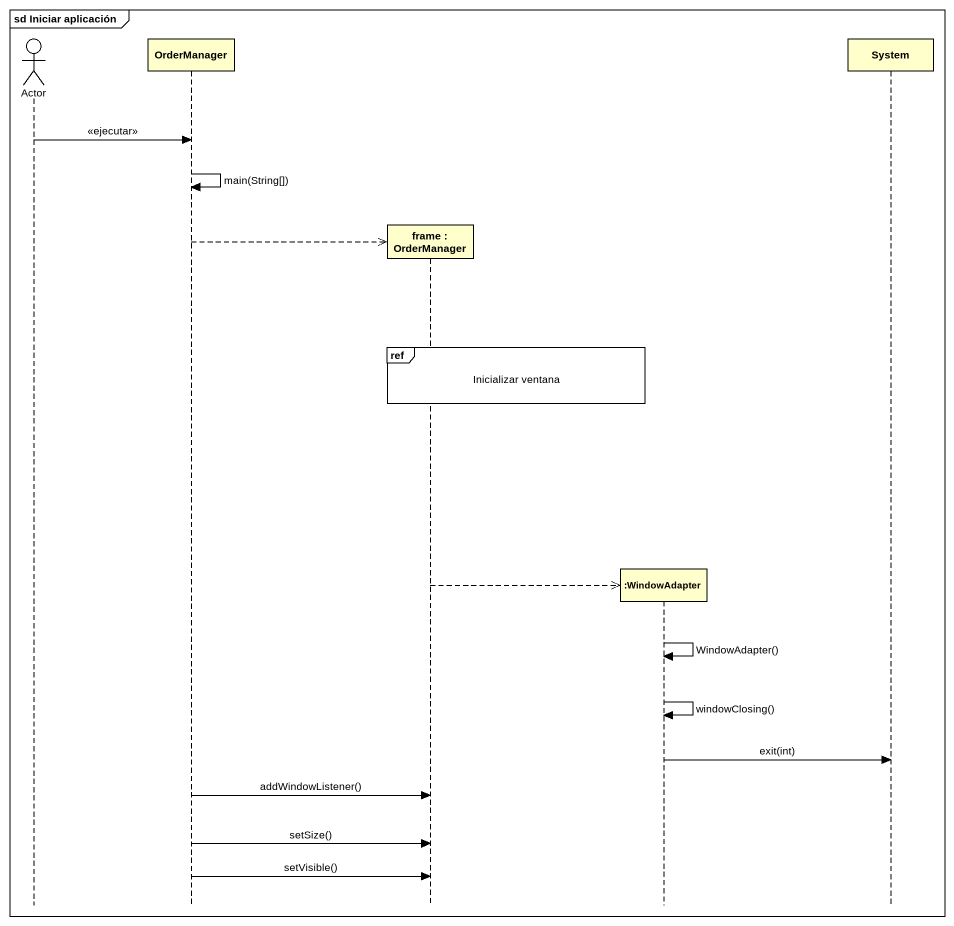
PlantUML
@startuml
mainframe sd Iniciar aplicación
hide footbox
actor "Actor" as Actor_
participant OrderManager
participant "frame : OrderManager" as frame_
participant ":WindowAdapter" as WindowAdapter
participant System

Actor_ -> OrderManager : <<ejecutar>>
OrderManager -> OrderManager : main(String[])
OrderManager -->> frame_ **
ref over frame_ : Inicializar ventana
frame_ -->> WindowAdapter **
WindowAdapter -> WindowAdapter : WindowAdapter()
WindowAdapter -> WindowAdapter : windowClosing()
WindowAdapter -> System : exit(int)
OrderManager -> frame_ : addWindowListener()
OrderManager -> frame_ : setSize()
OrderManager -> frame_ : setVisible()
@enduml
